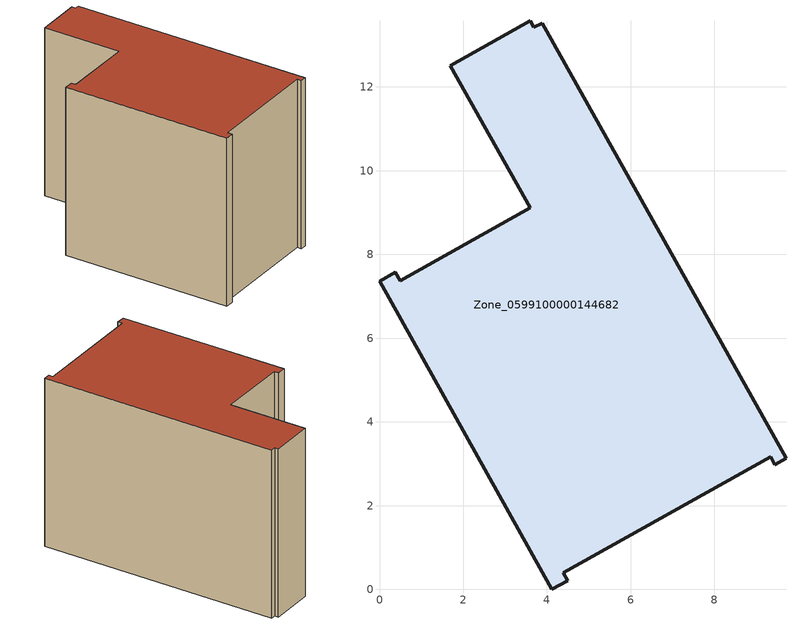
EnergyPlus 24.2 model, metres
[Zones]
Zone_0599100000144682
 floor ground (C_G): 4.12,0 0,7.36 0.38,7.57 0.49,7.37 3.6,9.11 1.69,12.51 3.6,13.58 3.68,13.43 3.89,13.53 9.71,3.13 9.44,2.97 9.34,3.17 4.39,0.4 4.5,0.2 z0
 wall outside (C_F): 0,7.36 4.12,0 4.5,0.2 4.39,0.4 9.34,3.17 9.44,2.97 9.71,3.13 3.89,13.53 3.68,13.43 3.6,13.58 1.69,12.51 3.6,9.11 0.49,7.37 0.38,7.57 0,7.36 z0:8.53
 roof outside (C_R): 3.68,13.43 3.6,13.58 1.69,12.51 3.6,9.11 0.49,7.37 0.38,7.57 0,7.36 4.12,0 4.5,0.2 4.39,0.4 9.34,3.17 9.44,2.97 9.71,3.13 3.89,13.53 z8.53
[BUILDING]
Pand.0599100000144682: North Axis=0; Terrain=City; Loads Convergence Tolerance Value=0.04; Temperature Convergence Tolerance Value=0.4; Solar Distribution=FullExterior; Maximum Number of Warmup Days=25; Minimum Number of Warmup Days=1
[Site:Location]
Rotterdam.The.Hague.AP_ZH_NLD Design_Conditions: Latitude=51.96; Longitude=4.45; Time Zone=1; Elevation=-4.5
[SITE:GROUNDTEMPERATURE:BUILDINGSURFACE]
18, 18, 18, 18, 18, 18, 18, 18, 18, 18, 18, 18
[MATERIAL] Thermal Absorptance=0.9; Solar Absorptance=0.7; Visible Absorptance=0.7
Name | Roughness | Thickness | Conductivity | Density | Specific Heat
G.TC.1965-1974 | MediumSmooth | 0.15 | 0.882353 | 540 | 1210
F.TC.1965-1974 | Rough | 0.3 | 0.697674 | 1920 | 840
R.TC.1965-1974 | MediumRough | 0.2 | 0.232558 | 1500 | 1000
[CONSTRUCTION]
C_G: G.TC.1965-1974
C_F: F.TC.1965-1974
C_R: R.TC.1965-1974
[ZONE]
Zone_0599100000144682: Type=1; Multiplier=1; Ceiling Height=Autocalculate; Volume=Autocalculate; Floor Area=autocalculate; Part of Total Floor Area=Yes
[ZONEINFILTRATION:DESIGNFLOWRATE]
Infil_Zone_0599100000144682: Zone or ZoneList or Space or SpaceList=Zone_0599100000144682; Schedule=AlwaysOn; Design Flow Rate Calculation Method=Flow/Area; Flow Rate per Floor Area=0.003; Constant Term Coefficient=1; Temperature Term Coefficient=0; Velocity Term Coefficient=0; Velocity Squared Term Coefficient=0
[HVACTEMPLATE:ZONE:IDEALLOADSAIRSYSTEM]
Zone_0599100000144682: Maximum Heating Supply Air Temperature=50; Minimum Cooling Supply Air Temperature=13; Maximum Heating Supply Air Humidity Ratio=0.0156; Minimum Cooling Supply Air Humidity Ratio=0.0077; Heating Limit=NoLimit; Cooling Limit=NoLimit; Dehumidification Control Type=ConstantSensibleHeatRatio; Cooling Sensible Heat Ratio=0.7; Dehumidification Setpoint=60; Humidification Control Type=None; Humidification Setpoint=30; Outdoor Air Method=None; Outdoor Air Flow Rate per Person=0.00944; Outdoor Air Flow Rate per Zone Floor Area=0; Outdoor Air Flow Rate per Zone=0; Demand Controlled Ventilation Type=None; Outdoor Air Economizer Type=NoEconomizer; Heat Recovery Type=None; Sensible Heat Recovery Effectiveness=0.7; Latent Heat Recovery Effectiveness=0.65
[ZONECONTROL:THERMOSTAT]
ThermostatControl_Zone_0599100000144682: Zone or ZoneList=Zone_0599100000144682; Control Type Schedule=DualSetpointControlType; Control 1=Thermostat_Zone_0599100000144682; Temperature Difference Between Cutout And Setpoint=0
[THERMOSTATSETPOINT:DUALSETPOINT]
Thermostat_Zone_0599100000144682: Heating Setpoint Temperature Schedule=HeatingSetpoint_Zone_0599100000144682; Cooling Setpoint Temperature Schedule=CoolingSetpoint_Zone_0599100000144682
[SCHEDULE:COMPACT]
HeatingSetpoint_Zone_0599100000144682: Through: 12/31, For: AllDays, Until: 24:00, 21
CoolingSetpoint_Zone_0599100000144682: Through: 12/31, For: AllDays, Until: 24:00, 24
DualSetpointControlType: Through: 12/31, For: AllDays, Until: 24:00, 4
AlwaysOn: Through: 12/31, For: AllDays, Until: 24:00, 1
